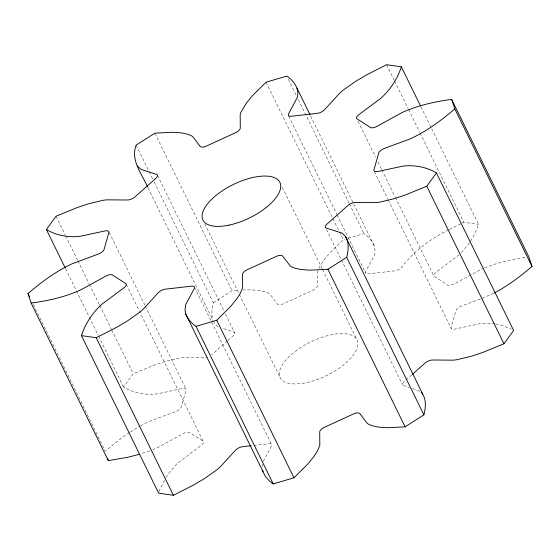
<?xml version="1.0" encoding="UTF-8"?>
<svg xmlns="http://www.w3.org/2000/svg" width="560" height="560" viewBox="0 0 560 560"><rect width="100%" height="100%" fill="white"/><g stroke="black" fill="none" stroke-linecap="round" stroke-linejoin="round"><path stroke-width="0.42" stroke-dasharray="2.8 2.1" d="M262.199 466.781L262.325 464.317M154.154 181.993L213.29 302.701L212.289 307.083L211.771 314.37L212.723 319.788M317.828 270.739L317.373 272.174L317.471 285.628A6.111 2.653 -26.1 0 1 311.906 290.661L284.396 303.268A6.111 2.653 -26.1 0 1 277.403 303.996C273.329 299.67 271.103 292.628 264.467 291.648C257.544 289.933 250.362 289.632 243.264 289.996M159.18 491.673L160.216 488.642L165.522 478.233M420.931 106.785L478.527 224.364L476.966 228.914L473.018 237.209L469.854 242.13M318.794 268.499C324.611 257.215 334.096 248.353 343.245 239.764L344.904 239.274M263.277 461.433L271.425 446.187A6.111 2.653 -26.1 0 0 267.974 443.821L250.943 445.76M165.977 477.533L168.686 473.312L176.967 463.715L201.082 445.424A6.111 2.653 -26.1 0 0 202.496 440.867L190.043 432.81A6.111 2.653 -26.1 0 0 182.938 433.685L158.039 447.384L152.747 449.659M469.399 242.837L461.307 252.686M140.448 425.838L149.408 421.302L175.623 411.572A6.111 2.653 -26.1 0 0 181.363 406.56L185.906 390.712A6.111 2.653 -26.1 0 0 182.252 388.479L157.283 393.862C145.712 395.269 133.602 393.064 123.557 387.058L133.224 373.786L154.798 364.952L166.019 361.256L180.481 357.812L183.848 357.385L204.778 357.546A6.111 2.653 -26.1 0 0 207.466 357.091M459.165 254.786L436.1 272.125A6.111 2.653 -26.1 0 0 434.686 276.682L447.146 284.746A6.111 2.653 -26.1 0 0 454.244 283.864L482.874 268.499M227.346 340.949L212.646 354.004A6.111 2.653 -26.1 0 1 211.61 354.935M227.983 340.382L232.456 336.413A6.111 2.653 -26.1 0 0 233.639 331.926L222.222 328.251M411.761 374.899L404.726 381.136A6.111 2.653 -26.1 0 0 403.55 385.63L409.255 387.464M129.563 432.516L121.919 437.724L105.182 451.129L32.221 302.197M130.263 432.04L139.699 426.237M213.29 302.701L232.071 290.717L238.903 290.101M493.731 293.314L481.222 298.683M448.707 229.838C430.43 238.924 414.057 250.754 401.737 267.274A6.111 2.653 -26.1 0 1 393.911 270.921L369.208 273.735A6.111 2.653 -26.1 0 1 365.764 271.369L374.311 255.36L375.025 249.949L374.199 245.777L310.457 115.654M449.442 229.453L461.468 223.384M462.238 223.013L463.785 222.278L478.527 224.364M484.442 267.89C497.917 262.528 512.155 259.238 526.498 257.257M149.611 450.877L140.91 453.796M480.403 298.984L461.559 305.984A6.111 2.653 -26.1 0 0 455.826 310.989L451.276 326.844A6.111 2.653 -26.1 0 0 454.937 329.077L479.906 323.687L488.32 323.267L494.816 323.827M348.222 238.294L363.965 233.639L367.22 236.075L371.784 241.024L374.199 245.777M495.635 324.002L502.187 325.416L511.364 329.224M412.517 388.514L420.126 391.363M218.141 326.942L214.508 323.526L213.36 321.174M386.596 64.729L394.275 80.402M394.66 81.186L408.1 108.619M408.485 109.403L419.622 132.139M420.007 132.923L463.785 222.278M358.057 121.233L375.725 157.29M378.028 161.994L381.486 169.043M381.864 169.827L394.926 196.483M395.304 197.267L433.706 275.646M374.346 171.619L387.786 199.052M388.171 199.836L451.15 328.384M288.316 79.226L296.38 95.683M298.305 99.603L348.992 203.07M349.377 203.854L363.965 233.639M288.743 116.172L336.749 214.151M337.127 214.935L365.547 272.937M266.063 82.208L332.493 217.812M332.878 218.596L339.024 231.14M339.409 231.924L343.245 239.764M326.452 229.439L341.047 259.224M341.432 260.008L402.486 384.643M282.233 187.201L322.168 268.716M322.553 269.5L357.112 340.046A42.833 18.578 -26.1 0 1 306.173 382.697A42.833 18.578 -26.1 0 1 292.488 353.577A42.833 18.578 -26.1 0 1 357.112 340.046M204.806 223.874L238.98 293.636M239.365 294.42L280.07 377.503M154.889 133.161L232.071 290.717M157.514 175.357L223.944 310.961M225.484 314.097L234.696 332.913M136.108 145.152L148.778 171.017M149.163 171.801L152.621 178.857M148.078 187.922L212.975 320.39M194.453 287.063L271.635 444.612M109.235 232.4L144.949 305.298M145.334 306.082L186.039 389.165M126.294 284.354L203.476 441.903M56.042 216.237L65.261 235.046M65.646 235.83L77.546 260.134M77.931 260.918L89.068 283.647M89.453 284.431L99.435 304.808M99.82 305.592L111.342 329.112M111.72 329.896L133.224 373.786M65.576 268.702L98.217 335.328M98.602 336.112L123.557 387.058"/><path stroke-width="0.84" d="M137.326 165.97L140.959 169.386L156.45 174.37A6.111 2.653 -26.1 0 1 155.274 178.864L135.457 196.448A6.111 2.653 -26.1 0 1 127.596 199.997L106.666 199.836L103.299 200.256L88.837 203.7L77.616 207.403L56.042 216.237L46.375 229.509C56.413 235.508 68.523 237.72 80.094 236.313L105.063 230.923A6.111 2.653 -26.1 0 1 108.724 233.156L104.174 249.011A6.111 2.653 -26.1 0 1 98.441 254.016L72.226 263.753C56.014 271.257 41.503 281.981 28 293.573L31.136 303.065C48.167 300.825 65.163 296.975 80.85 289.828L105.756 276.136A6.111 2.653 -26.1 0 1 112.854 275.254L125.314 283.318A6.111 2.653 -26.1 0 1 123.9 287.875L102.41 303.786C92.764 312.277 85.4 323.393 81.473 335.636L96.215 337.722L117.187 327.061L127.575 320.852L140.21 311.878L142.933 309.505L158.263 292.726A6.111 2.653 -26.1 0 1 166.089 289.079L190.792 286.265A6.111 2.653 -26.1 0 1 194.236 288.631L185.689 304.64L184.975 310.051L185.801 314.223L265.398 476.525L269.962 481.481L273.217 483.91L293.937 477.792L307.832 463.988L313.67 456.806L317.268 451.325L319.816 445.375L319.711 431.921A6.111 2.653 -26.1 0 1 325.276 426.895L352.786 414.288A6.111 2.653 -26.1 0 1 359.779 413.56L367.43 423.549L369.173 424.599L372.722 425.908L378.518 427.084L386.946 427.728L405.111 426.839L423.892 414.848L346.71 257.299C348.796 249.312 349.727 238.217 341.859 233.058L326.361 228.074A6.111 2.653 -26.1 0 1 327.544 223.587L347.354 205.996A6.111 2.653 -26.1 0 1 355.222 202.454L376.152 202.615L379.519 202.188L393.981 198.744L405.202 195.048L426.776 186.214L436.443 172.942C426.398 166.936 414.288 164.731 402.717 166.138L377.748 171.521A6.111 2.653 -26.1 0 1 374.094 169.288L378.637 153.44A6.111 2.653 -26.1 0 1 384.377 148.428L410.592 138.698C426.797 131.187 441.308 120.463 454.818 108.871L451.675 99.386C434.651 101.626 417.648 105.476 401.961 112.616L377.062 126.315A6.111 2.653 -26.1 0 1 369.957 127.19L357.504 119.133A6.111 2.653 -26.1 0 1 358.918 114.576L380.408 98.665C390.054 90.174 397.418 79.058 401.345 66.808L386.596 64.729L365.631 75.39L355.236 81.592L342.608 90.573L339.885 92.939L324.555 109.718A6.111 2.653 -26.1 0 1 316.722 113.372L292.026 116.179A6.111 2.653 -26.1 0 1 288.575 113.813L297.129 97.804C299.95 89.166 293.776 80.619 286.783 76.09L266.063 82.208L252.168 96.012L246.33 103.194L240.87 112.462L240.184 114.625L240.289 128.079A6.111 2.653 -26.1 0 1 234.724 133.105L207.214 145.712A6.111 2.653 -26.1 0 1 200.221 146.44L192.57 136.451L190.827 135.401L187.278 134.092L181.482 132.916L173.054 132.272L154.889 133.161L136.108 145.152C130.389 160.454 141.876 173.971 147.693 187.138M423.892 414.848C425.607 408.051 426.461 400.302 422.674 394.03L345.492 236.474M412.398 374.332L424.543 363.552A6.111 2.653 -26.1 0 1 432.404 360.003L453.334 360.164L456.701 359.744L471.163 356.3L482.384 352.597L503.958 343.763L513.625 330.491L436.443 172.942M185.801 314.223L188.216 318.976L192.78 323.925L196.035 326.361L216.755 320.236L230.65 306.439L236.488 299.257L240.086 293.769L242.627 287.826L242.529 274.372A6.111 2.653 -26.1 0 1 248.094 269.339L275.604 256.732A6.111 2.653 -26.1 0 1 282.597 256.004L290.248 266L291.991 267.05L295.533 268.352L301.336 269.535L309.764 270.179L327.929 269.283L346.71 257.299M451.675 99.386L528.864 256.935L532 266.427C520.401 276.437 508.011 285.67 494.48 292.915M81.473 335.636L158.655 493.192L173.404 495.271L194.369 484.61L204.764 478.408L217.392 469.427L220.115 467.061L235.445 450.282A6.111 2.653 -26.1 0 1 243.278 446.628L250.943 445.76M139.328 454.307L128.352 457.163L108.325 460.614L31.136 303.065M421.169 392.315L422.674 394.03M454.818 108.871L532 266.427M401.345 66.808L420.546 106.001M426.776 186.214L503.958 343.763M297.017 88.221L310.072 114.87M327.929 269.283L405.111 426.839M216.755 320.236L293.937 477.792M196.035 326.361L273.217 483.91M46.375 229.509L65.191 267.918M96.215 337.722L173.404 495.271M28 293.573L29.533 296.709M107.541 458.241L108.325 460.614M262.654 470.106L262.983 471.779M228.991 225.148A42.833 18.578 -26.1 0 0 279.93 182.497A42.833 18.578 -26.1 0 0 215.299 196.028A42.833 18.578 -26.1 0 0 228.991 225.148"/></g></svg>
